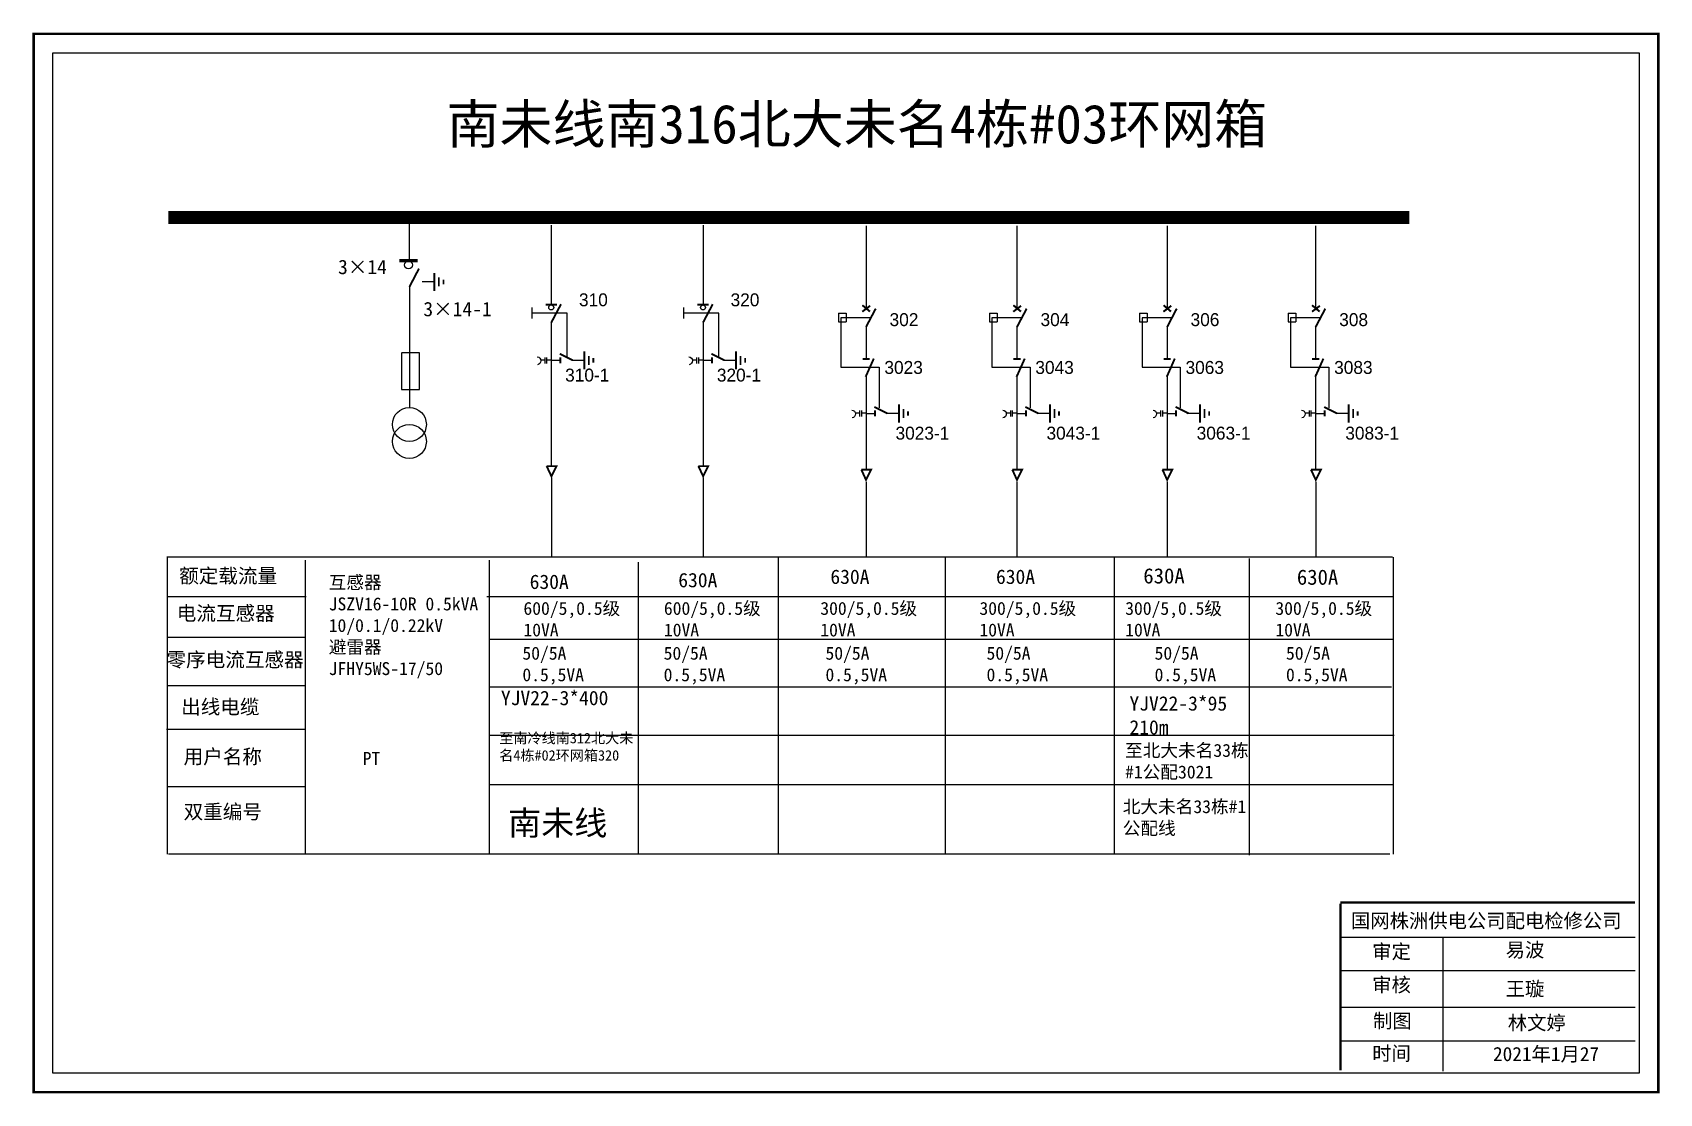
# Model space of a CAD drawing. Extents: x -172 to 297, y 19 to 110.
# Drawn here: x 170.9 to 296.6, y 24.3 to 106.1 of the extents above; entities that cross this region are included whole.
import ezdxf

# ---------------------------------------------------------------- set-up
doc = ezdxf.new("R2010")
doc.units = 0
doc.header["$LTSCALE"] = 0.774411
doc.linetypes.add('ACAD_ISO02W100', pattern=[15, 12, -3])
doc.linetypes.add('CENTER', pattern=[50.8, 31.75, -6.35, 6.35, -6.35])
doc.layers.get('0').update_dxf_attribs({"linetype": 'CONTINUOUS'})
doc.layers.add('2', color=7, linetype='CONTINUOUS')
doc.styles.add('hztxt_txtstyle_0.00_0_0', font='simkai.ttf')
doc.styles.add('hztxt_txtstyle_1.80_0_0', font='', dxfattribs={"height": 1.8, "bigfont": 'hztxt.shx'})
doc.styles.add('hztxt_txtstyle_2.70_0_0', font='simkai.ttf', dxfattribs={"height": 2.7})
doc.styles.get("Standard").update_dxf_attribs({"font": '', "height": 2.5})
doc.styles.add('字体', font='', dxfattribs={"height": 2.5})
doc.styles.add('宋体_txtstyle_2.00_0_0', font='', dxfattribs={"height": 2})
doc.styles.get('hztxt_txtstyle_1.80_0_0').set_extended_font_data('hztxt')
doc.styles.get('Standard').set_extended_font_data('SimSun')
doc.styles.get('字体').set_extended_font_data('SimSun')
doc.styles.get('宋体_txtstyle_2.00_0_0').set_extended_font_data('宋体')

# ---------------------------------------------------------------- blocks, each defined once
blk = doc.blocks.new('JD')
for points in [[(-2, 0.2), (-2, -0.2), (2, 0.2), (2, -0.2)], [(1, -1.2), (1, -0.8), (-1, -1.2), (-1, -0.8)], [(-0.5, -1.8), (-0.5, -2.2), (0.5, -1.8), (0.5, -2.2)]]:
    blk.add_trace(points)

msp = doc.modelspace()

# ---------------------------------------------------------------- linework, layer by layer
at = {"color": 0}
for p, q in [((200.02, 91.88), (200.02, 88.59)), ((211, 91.27), (211, 85.16)), ((222.72, 91.27), (222.72, 85.16)), ((235.31, 91.24), (235.31, 84.82)), ((246.97, 91.24), (246.97, 84.82)), ((258.57, 91.24), (258.57, 84.82)), ((270.04, 91.24), (270.04, 84.82)), ((201.02, 86.92), (201.96, 86.92)), ((200.04, 86.55), (200.04, 77.23)), ((233.18, 84.48), (233.78, 84.48)), ((233.18, 84.48), (233.18, 83.81)), ((233.78, 84.48), (233.78, 83.81)), ((244.84, 84.48), (245.44, 84.48)), ((244.84, 84.48), (244.84, 83.81)), ((245.44, 84.48), (245.44, 83.81)), ((256.44, 84.48), (257.03, 84.48)), ((256.44, 84.48), (256.44, 83.81)), ((257.03, 84.48), (257.03, 83.81)), ((267.91, 84.48), (268.51, 84.48)), ((267.91, 84.48), (267.91, 83.81)), ((268.51, 84.48), (268.51, 83.81)), ((211, 83.8), (211, 72.7)), ((222.72, 83.8), (222.72, 72.7)), ((233.18, 83.81), (233.78, 83.81)), ((235.31, 83.46), (235.31, 80.99)), ((244.84, 83.81), (245.44, 83.81)), ((246.97, 83.46), (246.97, 80.99)), ((256.44, 83.81), (257.03, 83.81)), ((258.57, 83.46), (258.57, 80.99)), ((267.91, 83.81), (268.51, 83.81)), ((270.04, 83.46), (270.04, 80.99)), ((211, 80.85), (211.69, 80.85)), ((212.6, 80.87), (213.54, 80.87)), ((222.72, 80.85), (223.41, 80.85)), ((224.32, 80.87), (225.26, 80.87)), ((235.31, 79.75), (235.31, 72.44)), ((246.97, 79.75), (246.97, 72.44)), ((258.57, 79.75), (258.57, 72.44)), ((270.04, 79.75), (270.04, 72.44)), ((235.31, 76.75), (236, 76.75)), ((236.9, 76.77), (237.84, 76.77)), ((246.97, 76.75), (247.66, 76.75)), ((248.56, 76.77), (249.5, 76.77)), ((258.57, 76.75), (259.26, 76.75)), ((260.16, 76.77), (261.1, 76.77)), ((270.04, 76.75), (270.73, 76.75)), ((271.64, 76.77), (272.58, 76.77)), ((192.08, 62.6), (181.37, 62.6)), ((192.04, 59.45), (181.33, 59.45)), ((192.04, 55.73), (181.33, 55.73)), ((192, 52.34), (181.29, 52.34)), ((192.04, 47.93), (181.33, 47.93))]:
    msp.add_line(p, q, dxfattribs=at)
at = {"color": 0, "linetype": 'ACAD_ISO02W100'}
for p, q in [((235.61, 84.13), (233.37, 84.13)), ((233.37, 84.13), (233.37, 80.32)), ((247.27, 84.13), (245.03, 84.13)), ((245.03, 84.13), (245.03, 80.32)), ((258.87, 84.13), (256.63, 84.13)), ((256.63, 84.13), (256.63, 80.32)), ((270.34, 84.13), (268.1, 84.13)), ((268.1, 84.13), (268.1, 80.32)), ((233.37, 80.32), (236.32, 80.32)), ((236.32, 80.32), (236.32, 77.18)), ((245.03, 80.32), (247.98, 80.32)), ((247.98, 80.32), (247.98, 77.18)), ((256.63, 80.32), (259.58, 80.32)), ((259.58, 80.32), (259.58, 77.18)), ((268.1, 80.32), (271.06, 80.32)), ((271.06, 80.32), (271.06, 77.18))]:
    msp.add_line(p, q, dxfattribs=at)
at = {"color": 0, "linetype": 'CENTER'}
for p, q in [((211.01, 71.8), (211.01, 65.66)), ((222.73, 71.8), (222.73, 65.66)), ((235.31, 71.46), (235.31, 65.7)), ((246.97, 71.46), (246.97, 65.7)), ((258.57, 71.46), (258.57, 65.7)), ((270.05, 71.46), (270.05, 65.7))]:
    msp.add_line(p, q, dxfattribs=at)
at = {"color": 0, "linetype": 'Continuous'}
for p, q in [((181.31, 65.68), (275.97, 65.68)), ((181.35, 42.74), (181.35, 65.68)), ((191.98, 65.43), (191.98, 42.74)), ((206.19, 65.43), (206.19, 42.74)), ((228.53, 65.63), (228.53, 42.74)), ((241.43, 65.63), (241.43, 42.74)), ((254.47, 65.62), (254.47, 42.72)), ((264.9, 65.54), (264.9, 42.65)), ((276.03, 65.66), (276.03, 42.72)), ((217.71, 65.28), (217.71, 42.75)), ((206.02, 62.61), (276.01, 62.61)), ((206.19, 59.32), (276.03, 59.32)), ((206.19, 55.64), (275.91, 55.64)), ((206.19, 51.91), (276.1, 51.91)), ((206.19, 48.11), (276.01, 48.11)), ((275.76, 42.74), (181.43, 42.74)), ((271.96, 36.33), (294.72, 36.33)), ((279.86, 36.32), (279.86, 25.99))]:
    msp.add_line(p, q, dxfattribs=at)
at = {"linetype": 'Continuous'}
for p, q in [((271.96, 33.74), (294.72, 33.74)), ((271.96, 30.91), (294.72, 30.91)), ((271.96, 28.32), (294.72, 28.32))]:
    msp.add_line(p, q, dxfattribs=at)
at = {"color": 0, "linetype": 'Continuous', "const_width": 0.182}
msp.add_lwpolyline([(171.02, 106.06), (296.51, 106.06), (296.51, 24.35), (171.02, 24.35)], close=True, dxfattribs=at)
at = {"color": 0, "linetype": 'Continuous'}
msp.add_lwpolyline([(172.5, 104.58), (295.03, 104.58), (295.03, 25.83), (172.5, 25.83)], close=True, dxfattribs=at)
at = {"color": 0}
for points, const_width in [([(181.43, 91.88), (277.27, 91.88)], 0.998), ([(199.27, 88.54), (200.67, 88.54)], 0.238), ([(200.04, 86.51), (200.78, 87.93)], 0.15), ([(210.56, 85.14), (211.44, 85.14)], 0.15), ([(211, 83.76), (211.75, 85.18)], 0.15), ([(222.28, 85.14), (223.16, 85.14)], 0.15), ([(222.72, 83.76), (223.47, 85.18)], 0.15), ([(235.02, 84.6), (235.63, 85.06)], 0.15), ([(235.03, 85.1), (235.62, 84.61)], 0.15), ([(235.31, 83.42), (236.06, 84.84)], 0.15), ([(246.69, 85.1), (247.28, 84.61)], 0.15), ([(246.68, 84.6), (247.29, 85.06)], 0.15), ([(246.97, 83.42), (247.72, 84.84)], 0.15), ([(258.29, 85.1), (258.87, 84.61)], 0.15), ([(258.28, 84.6), (258.89, 85.06)], 0.15), ([(258.57, 83.42), (259.31, 84.84)], 0.15), ([(269.76, 84.6), (270.37, 85.06)], 0.15), ([(269.76, 85.1), (270.35, 84.61)], 0.15), ([(270.04, 83.42), (270.79, 84.84)], 0.15), ([(211.66, 81.35), (212.65, 80.85)], 0.15), ([(211.69, 81.08), (211.69, 80.62)], 0.15), ([(223.37, 81.35), (224.37, 80.85)], 0.15), ([(223.41, 81.08), (223.41, 80.62)], 0.15), ([(235.04, 80.95), (235.6, 80.95)], 0.15), ([(235.28, 79.57), (235.91, 80.98)], 0.15), ([(246.7, 80.95), (247.25, 80.95)], 0.15), ([(246.94, 79.57), (247.57, 80.98)], 0.15), ([(258.3, 80.95), (258.85, 80.95)], 0.15), ([(258.54, 79.57), (259.16, 80.98)], 0.15), ([(269.77, 80.95), (270.33, 80.95)], 0.15), ([(270.01, 79.57), (270.64, 80.98)], 0.15), ([(235.96, 77.25), (236.96, 76.75)], 0.15), ([(236, 76.98), (236, 76.52)], 0.15), ([(247.62, 77.25), (248.62, 76.75)], 0.15), ([(247.66, 76.98), (247.66, 76.52)], 0.15), ([(259.22, 77.25), (260.22, 76.75)], 0.15), ([(259.26, 76.98), (259.26, 76.52)], 0.15), ([(270.7, 77.25), (271.69, 76.75)], 0.15), ([(270.73, 76.98), (270.73, 76.52)], 0.15), ([(210.64, 72.68), (211.4, 72.68), (211.01, 71.9), (210.64, 72.69)], 0.15), ([(222.35, 72.68), (223.12, 72.68), (222.73, 71.9), (222.36, 72.69)], 0.15), ([(234.94, 72.4), (235.7, 72.4), (235.31, 71.62), (234.95, 72.41)], 0.15), ([(246.6, 72.4), (247.36, 72.4), (246.97, 71.62), (246.61, 72.41)], 0.15), ([(258.2, 72.4), (258.96, 72.4), (258.57, 71.62), (258.21, 72.41)], 0.15), ([(269.67, 72.4), (270.44, 72.4), (270.05, 71.62), (269.68, 72.41)], 0.15)]:
    msp.add_lwpolyline(points, dxfattribs=dict(at, const_width=const_width))
for points in [[(209.49, 84.92), (209.49, 84.08)], [(221.21, 84.92), (221.21, 84.08)], [(199.44, 81.39), (199.44, 78.59), (200.83, 78.59), (200.83, 81.42), (199.44, 81.42)], [(210.5, 80.86), (210.18, 80.86)], [(210.5, 81.07), (210.5, 80.61)], [(210.64, 81.07), (210.64, 80.61)], [(211, 80.86), (210.64, 80.86)], [(222.22, 80.86), (221.9, 80.86)], [(222.22, 81.07), (222.22, 80.61)], [(222.36, 81.07), (222.36, 80.61)], [(222.72, 80.86), (222.36, 80.86)], [(234.81, 76.76), (234.49, 76.76)], [(234.81, 76.97), (234.81, 76.51)], [(234.95, 76.97), (234.95, 76.51)], [(235.31, 76.76), (234.95, 76.76)], [(246.46, 76.76), (246.15, 76.76)], [(246.46, 76.97), (246.46, 76.51)], [(246.6, 76.97), (246.6, 76.51)], [(246.97, 76.76), (246.6, 76.76)], [(258.06, 76.76), (257.75, 76.76)], [(258.06, 76.97), (258.06, 76.51)], [(258.2, 76.97), (258.2, 76.51)], [(258.56, 76.76), (258.2, 76.76)], [(269.54, 76.76), (269.22, 76.76)], [(269.54, 76.97), (269.54, 76.51)], [(269.68, 76.97), (269.68, 76.51)], [(270.04, 76.76), (269.68, 76.76)]]:
    msp.add_lwpolyline(points, dxfattribs=at)
at = {"color": 0, "linetype": 'ACAD_ISO02W100'}
for points in [[(212.23, 81.09), (212.23, 84.5), (209.49, 84.5)], [(223.95, 81.09), (223.95, 84.5), (221.21, 84.5)]]:
    msp.add_lwpolyline(points, dxfattribs=at)
at = {"color": 0}
for points in [[(209.92, 81.12, -0.877934), (209.93, 80.51)], [(221.63, 81.12, -0.877934), (221.65, 80.51)], [(234.22, 77.01, -0.877934), (234.23, 76.41)], [(245.88, 77.01, -0.877934), (245.89, 76.41)], [(257.48, 77.01, -0.877934), (257.49, 76.41)], [(268.95, 77.01, -0.877934), (268.97, 76.41)]]:
    msp.add_lwpolyline(points, format="xyb", dxfattribs=at)
at = {"color": 0, "linetype": 'Continuous', "const_width": 0.182}
for points in [[(271.96, 38.9), (271.95, 26.04)], [(271.96, 39), (294.72, 39)]]:
    msp.add_lwpolyline(points, dxfattribs=at)
at = {"color": 0}
for centre, radius in [((199.97, 88.21), 0.305), ((211, 84.93), 0.192), ((222.72, 84.93), 0.192)]:
    msp.add_circle(centre, radius, dxfattribs=at)
at = {"layer": '2', "color": 0}
for centre in [(200.04, 75.9), (200.04, 74.59)]:
    msp.add_circle(centre, 1.31, dxfattribs=at)

# ---------------------------------------------------------------- block references
at = {"color": 0, "xscale": 0.3494655254594932, "yscale": 0.3494655254594932, "zscale": 0.3494655254595134, "rotation": 90}
for p in [(201.97, 86.9), (213.55, 80.84), (225.27, 80.84), (237.86, 76.74), (249.52, 76.74), (261.11, 76.74), (272.59, 76.74)]:
    msp.add_blockref('JD', p, dxfattribs=at)

# ---------------------------------------------------------------- texts
at = {"color": 0, "linetype": 'Continuous', "style": 'hztxt_txtstyle_2.70_0_0'}
for s, p in [('3×14', (194.53, 87.5)), ('3×14-1', (201.12, 84.25))]:
    msp.add_text(s, height=1.109, dxfattribs=at).set_placement(p)
at = {"color": 0, "style": 'hztxt_txtstyle_1.80_0_0'}
for s, p in [('310', (213.14, 85.02)), ('320', (224.85, 85.02)), ('302', (237.13, 83.49)), ('304', (248.79, 83.49)), ('306', (260.38, 83.49)), ('308', (271.86, 83.49)), ('3023', (236.73, 79.8)), ('3043', (248.39, 79.8)), ('3063', (259.99, 79.8)), ('3083', (271.47, 79.8)), ('310-1', (212.07, 79.21)), ('320-1', (223.79, 79.21)), ('3023-1', (237.59, 74.73)), ('3043-1', (249.25, 74.73)), ('3063-1', (260.85, 74.73)), ('3083-1', (272.33, 74.73))]:
    msp.add_text(s, height=0.998, dxfattribs=at).set_placement(p)
msp.add_text('南未线', height=1.875).set_placement((207.66, 44.2))
at = {"color": 0, "linetype": 'Continuous', "attachment_point": 1}
for s, insert, char_height, width, style in [('南未线南316北大未名4栋#03环网箱', (202.91, 100.59), 3, 80.4201, '字体'), ('{\\fSimSun|b0|i0|c134|p2;额定载流量}', (182.26, 64.77), 1.1094, 17.8852, 'hztxt_txtstyle_2.70_0_0'), ('\\A1;{\\fSimSun|b0|i0|c134|p2;互感器\\PJSZV16-10R 0.5kVA\\P10/0.1/0.22kV\\P避雷器\\PJFHY5WS-17/50}', (193.81, 64.21), 0.9985, 18.4113, 'hztxt_txtstyle_2.70_0_0'), ('{\\fSimSun|b0|i0|c134|p2;630A}', (209.33, 64.31), 1.1094, 17.8852, 'hztxt_txtstyle_2.70_0_0'), ('{\\fSimSun|b0|i0|c134|p2;630A}', (220.81, 64.44), 1.1094, 17.8852, 'hztxt_txtstyle_2.70_0_0'), ('{\\fSimSun|b0|i0|c134|p2;630A}', (232.56, 64.7), 1.1094, 17.8852, 'hztxt_txtstyle_2.70_0_0'), ('{\\fSimSun|b0|i0|c134|p2;630A}', (245.35, 64.7), 1.1094, 17.8852, 'hztxt_txtstyle_2.70_0_0'), ('{\\fSimSun|b0|i0|c134|p2;630A}', (256.73, 64.8), 1.1757, 9.454, 'hztxt_txtstyle_0.00_0_0'), ('{\\fSimSun|b0|i0|c134|p2;630A}', (268.59, 64.7), 1.1757, 9.454, 'hztxt_txtstyle_0.00_0_0'), ('{\\fSimSun|b0|i0|c134|p2;电流互感器}', (182.07, 61.88), 1.1094, 17.8852, 'hztxt_txtstyle_2.70_0_0'), ('\\A1;{\\fSimSun|b0|i0|c134|p2;600/5,0.5级\\P10VA}', (208.85, 62.2), 0.9985, 18.4113, 'hztxt_txtstyle_2.70_0_0'), ('\\A1;{\\fSimSun|b0|i0|c134|p2;600/5,0.5级\\P10VA}', (219.7, 62.2), 0.9985, 18.4113, 'hztxt_txtstyle_2.70_0_0'), ('\\A1;{\\fSimSun|b0|i0|c134|p2;300/5,0.5级\\P10VA}', (231.78, 62.2), 0.9985, 18.4113, 'hztxt_txtstyle_2.70_0_0'), ('\\A1;{\\fSimSun|b0|i0|c134|p2;300/5,0.5级\\P10VA}', (244.07, 62.2), 0.9985, 18.4113, 'hztxt_txtstyle_2.70_0_0'), ('\\A1;{\\fSimSun|b0|i0|c134|p2;300/5,0.5级\\P10VA}', (255.33, 62.2), 0.9985, 18.4113, 'hztxt_txtstyle_2.70_0_0'), ('\\A1;{\\fSimSun|b0|i0|c134|p2;300/5,0.5级\\P10VA}', (266.93, 62.2), 0.9985, 18.4113, 'hztxt_txtstyle_2.70_0_0'), ('{\\fSimSun|b0|i0|c134|p2;零序电流互感器}', (181.28, 58.3), 1.1094, 17.8852, 'hztxt_txtstyle_2.70_0_0'), ('{\\fSimSun|b0|i0|c134|p2;50/5A\\P0.5,5VA}', (208.77, 58.74), 0.9985, 17.8852, 'hztxt_txtstyle_2.70_0_0'), ('{\\fSimSun|b0|i0|c134|p2;50/5A\\P0.5,5VA}', (219.68, 58.74), 0.9985, 17.8852, 'hztxt_txtstyle_2.70_0_0'), ('{\\fSimSun|b0|i0|c134|p2;50/5A\\P0.5,5VA}', (232.18, 58.74), 0.9985, 17.8852, 'hztxt_txtstyle_2.70_0_0'), ('{\\fSimSun|b0|i0|c134|p2;50/5A\\P0.5,5VA}', (244.62, 58.74), 0.9985, 17.8852, 'hztxt_txtstyle_2.70_0_0'), ('{\\fSimSun|b0|i0|c134|p2;50/5A\\P0.5,5VA}', (257.6, 58.74), 0.9985, 17.8852, 'hztxt_txtstyle_2.70_0_0'), ('{\\fSimSun|b0|i0|c134|p2;50/5A\\P0.5,5VA}', (267.75, 58.74), 0.9985, 17.8852, 'hztxt_txtstyle_2.70_0_0'), ('{\\fSimSun|b0|i0|c134|p2;\\C7;YJV22-3*400}', (207.11, 55.34), 1.1094, 17.8852, 'hztxt_txtstyle_2.70_0_0'), ('{\\fSimSun|b0|i0|c134|p2;出线电缆}', (182.41, 54.66), 1.1094, 17.8852, 'hztxt_txtstyle_2.70_0_0'), ('{\\fSimSun|b0|i0|c134|p2;\\C7;YJV22-3*95\\P210m}', (255.66, 54.92), 1.1094, 17.8852, 'hztxt_txtstyle_2.70_0_0'), ('{\\fSimSun|b0|i0|c134|p2;至南冷线南312北大未名4栋#02环网箱320}', (206.98, 52.09), 0.8, 10.4926, 'hztxt_txtstyle_2.70_0_0'), ('{\\fSimSun|b0|i0|c134|p2;用户名称}', (182.6, 50.82), 1.1094, 17.8852, 'hztxt_txtstyle_2.70_0_0'), ('{\\fSimSun|b0|i0|c134|p2;PT}', (196.43, 50.62), 1.0024, 7.7986, 'hztxt_txtstyle_0.00_0_0'), ('{\\fSimSun|b0|i0|c134|p2;双重编号}', (182.6, 46.56), 1.1094, 17.8852, 'hztxt_txtstyle_2.70_0_0'), ('国网株洲供电公司配电检修公司', (272.77, 38.14), 1.0944, 29.9201, '字体'), ('\\f\uffbfﾬￌﾣﾤ_GB2312|b0|i0|c134|p49;审定', (274.41, 35.76), 1.0944, 8.5588, '字体'), ('易波', (284.72, 35.89), 1.094, 8.5588, '字体')]:
    msp.add_mtext(s, dxfattribs=dict(at, insert=insert, char_height=char_height, width=width, style=style))
at = {"color": 7, "linetype": 'Continuous', "lineweight": 0, "ltscale": 0.826603, "char_height": 1, "width": 9.8902, "attachment_point": 1, "style": '宋体_txtstyle_2.00_0_0'}
for s, insert in [('至北大未名33栋#1公配3021', (255.32, 51.24)), ('北大未名33栋#1公配线', (255.14, 46.9))]:
    msp.add_mtext(s, dxfattribs=dict(at, insert=insert))
at = {"linetype": 'Continuous', "attachment_point": 1, "style": '字体'}
for s, insert, char_height, width in [('\\f\uffbfﾬￌﾣﾤ_GB2312|b0|i0|c134|p49;审核', (274.41, 33.19), 1.0944, 8.5588), ('王璇', (284.72, 32.89), 1.094, 8.5588), ('\\f\uffbfﾬￌﾣﾤ_GB2312|b0|i0|c134|p49;制图', (274.47, 30.41), 1.0944, 8.5588), ('林文婷', (284.88, 30.26), 1.094, 8.5588), ('\\f\uffbfﾬￌﾣﾤ_GB2312|b0|i0|c134|p49;时间', (274.41, 27.9), 1.0944, 8.5588), ('2021年1月27', (283.74, 27.85), 1.094, 16.0081)]:
    msp.add_mtext(s, dxfattribs=dict(at, insert=insert, char_height=char_height, width=width))

doc.saveas('drawing.dxf')
